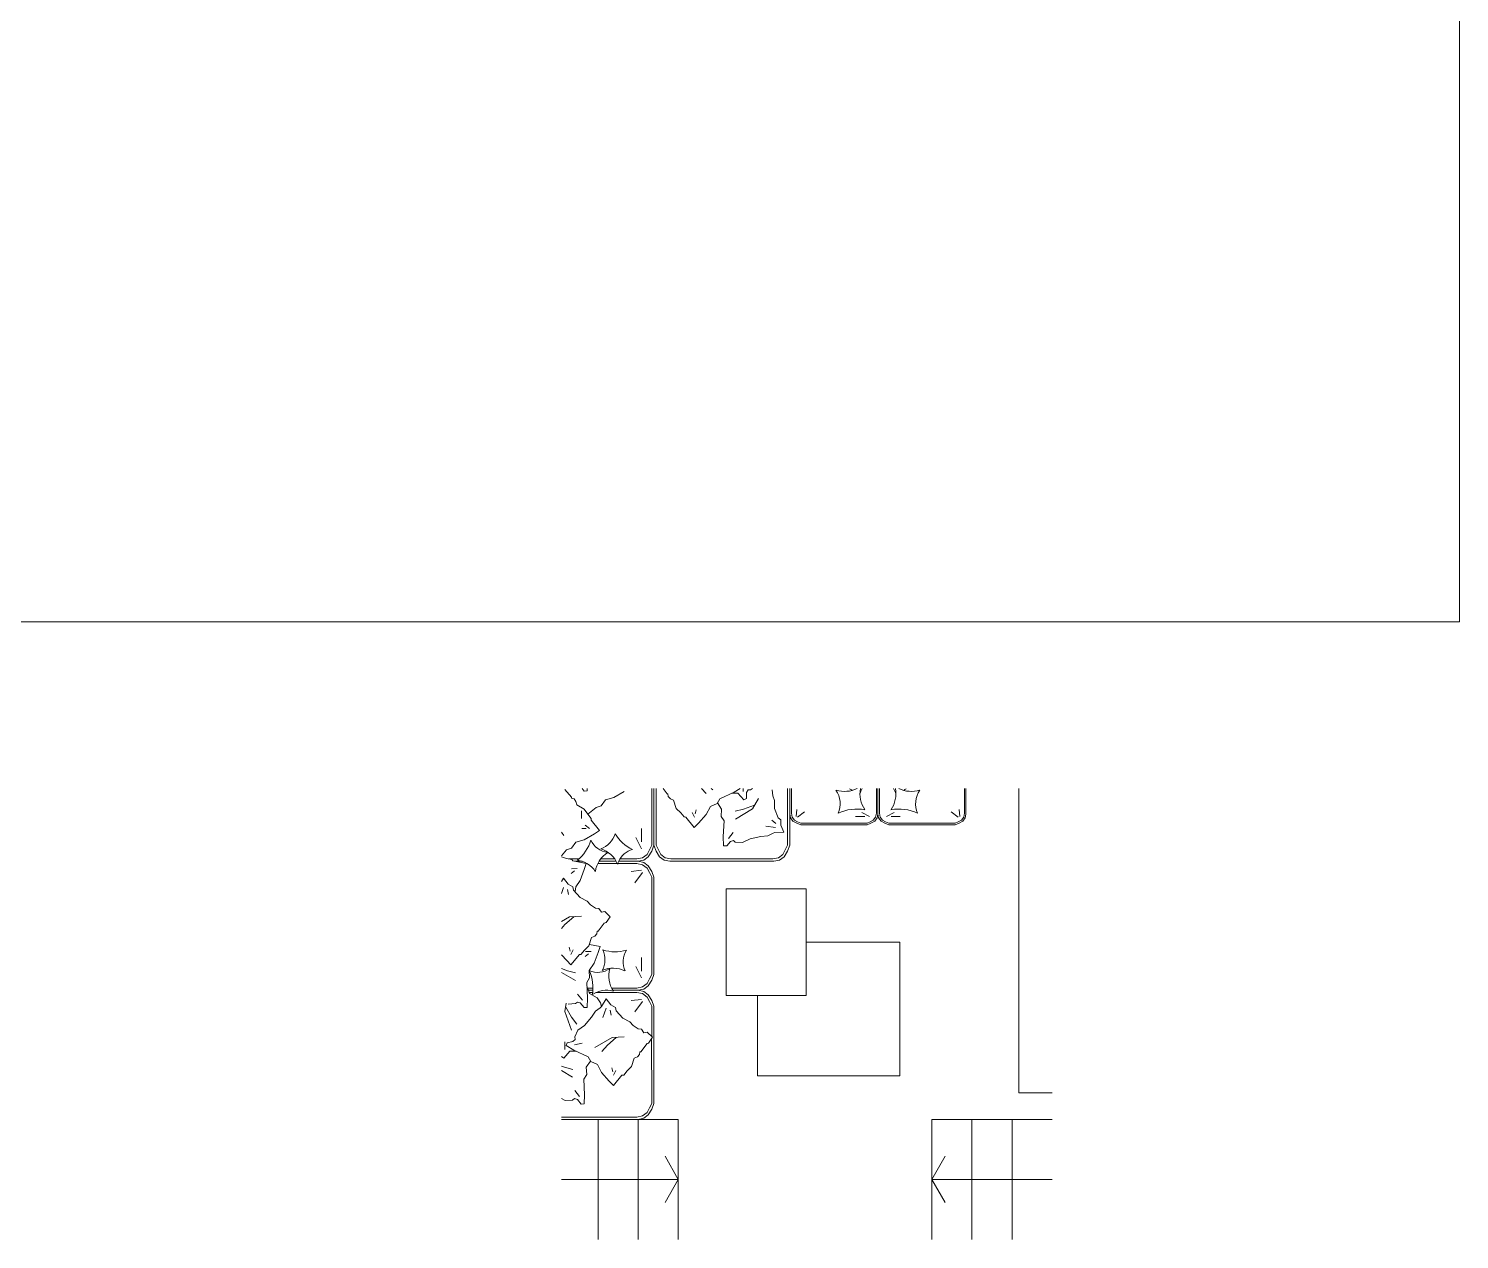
# Model space of a CAD drawing. Header units: millimetres. Extents: x 19901 to 59163, y 13732 to 30178.
# Drawn here: x 27180 to 28252, y 19085 to 19992 of the extents above; entities that cross this region are included whole.
import ezdxf

# ---------------------------------------------------------------- set-up
doc = ezdxf.new("R2010")
doc.units = ezdxf.units.MM
for name, color, linetype, lineweight in [('A-FURN', 8, 'Continuous', 13), ('PROIEZIONI', 145, 'Continuous', 13), ('Scale', 5, 'Continuous', 18)]:
    doc.layers.add(name, color=color, linetype=linetype, lineweight=lineweight)

msp = doc.modelspace()

# ---------------------------------------------------------------- linework, layer by layer
at = {"layer": 'A-FURN'}
for p, q in [((28252.1, 20899.5), (28252.1, 19547.9)), ((28252.1, 19547.9), (23218, 19547.9)), ((27582, 19422.2), (27587.1, 19416.4)), ((27596.4, 19421), (27594.9, 19422.9)), ((27598.7, 19421.2), (27596.4, 19421)), ((27598.8, 19422.9), (27598.7, 19421.2)), ((27626.4, 19420.8), (27618.8, 19416.3)), ((27647.1, 19380.4), (27647.1, 19422.9)), ((27648.8, 19380.4), (27648.8, 19422.9)), ((27648.8, 19422.9), (27648.8, 19385)), ((27650.5, 19381.9), (27650.5, 19422.9)), ((27655.7, 19422.9), (27658.6, 19419.1)), ((27684.5, 19422.9), (27687.8, 19419.2)), ((27691.6, 19422.9), (27692.9, 19422.1)), ((27698.1, 19415.3), (27708.8, 19420.3)), ((27708.8, 19420.3), (27713.3, 19422.9)), ((27715.5, 19420.7), (27715.5, 19422.9)), ((27718.1, 19420.1), (27719.3, 19422)), ((27718.1, 19415.6), (27718.1, 19420.1)), ((27719.3, 19422), (27721.2, 19422)), ((27721.2, 19422), (27722.5, 19422.9)), ((27737.8, 19417.4), (27737.3, 19421.9)), ((27748.8, 19380.4), (27748.8, 19422.9)), ((27750.5, 19380.4), (27750.5, 19422.9)), ((27750.6, 19403.8), (27750.6, 19422.9)), ((27751.7, 19404.4), (27751.7, 19422.9)), ((27751.7, 19404.4), (27751.7, 19422.9)), ((27815.4, 19422.9), (27815.4, 19404.4)), ((27815.4, 19422.9), (27815.4, 19404.4)), ((27816.5, 19403.8), (27816.5, 19422.9)), ((27816.5, 19403.8), (27816.5, 19422.9)), ((27816.5, 19403.8), (27816.5, 19422.9)), ((27816.5, 19403.8), (27816.5, 19422.9)), ((27817.7, 19422.9), (27817.7, 19404.4)), ((27817.7, 19422.9), (27817.7, 19404.4)), ((27881.4, 19404.4), (27881.4, 19422.9)), ((27881.4, 19404.4), (27881.4, 19422.9)), ((27882.5, 19422.9), (27882.5, 19403.8)), ((27922, 19422.9), (27922, 19195)), ((27587.1, 19416.4), (27587.1, 19415.8)), ((27587.1, 19415.8), (27589, 19415.2)), ((27589, 19415.2), (27590.3, 19413.2)), ((27590.3, 19413.2), (27590.9, 19410.7)), ((27590.9, 19410.7), (27596.6, 19407.5)), ((27609.2, 19410), (27605.4, 19408.7)), ((27612.4, 19414.4), (27609.2, 19410)), ((27618.8, 19416.3), (27612.4, 19414.4)), ((27658.6, 19419.1), (27659.2, 19419)), ((27659.2, 19419), (27659.5, 19417)), ((27659.5, 19417), (27661.1, 19415.3)), ((27661.1, 19415.3), (27663.5, 19414.2)), ((27663.5, 19414.2), (27665.5, 19408)), ((27688, 19403.6), (27691.1, 19409.5)), ((27691.1, 19409.5), (27696.1, 19411.8)), ((27696.1, 19411.8), (27698.1, 19415.3)), ((27696.3, 19412.2), (27699.5, 19407.5)), ((27708.8, 19419.5), (27707, 19419.5)), ((27711.7, 19419.5), (27708.8, 19419.5)), ((27711.7, 19419.5), (27716.1, 19414.4)), ((27724, 19410.6), (27715.8, 19407.4)), ((27716.1, 19414.4), (27718.1, 19415.6)), ((27727.2, 19415.4), (27722.5, 19407.7)), ((27739.1, 19413.9), (27737.8, 19417.4)), ((27739.2, 19408.1), (27739.1, 19413.9)), ((27594.6, 19400.4), (27594.6, 19406.2)), ((27596.6, 19407.5), (27599.2, 19403.7)), ((27605.4, 19408.7), (27599.2, 19403.7)), ((27599.2, 19403.7), (27601.7, 19400.5)), ((27601.7, 19400.5), (27601.7, 19399.2)), ((27601.7, 19399.2), (27608.1, 19391.6)), ((27665.5, 19408), (27668.8, 19404.8)), ((27668.8, 19404.8), (27671.4, 19401.7)), ((27671.4, 19401.7), (27672.7, 19401.4)), ((27672.7, 19401.4), (27679, 19393.7)), ((27679.2, 19401.4), (27677.3, 19405.1)), ((27679.7, 19403.9), (27680.3, 19407.1)), ((27682.2, 19397), (27688, 19403.6)), ((27699.5, 19407.5), (27699.1, 19402.1)), ((27699.1, 19402.1), (27701.3, 19398.7)), ((27701.3, 19398.7), (27700.7, 19386.9)), ((27715.8, 19407.4), (27709.6, 19405.9)), ((27722.5, 19407.7), (27709.8, 19400)), ((27740, 19396.8), (27737, 19399.2)), ((27741.8, 19401.1), (27739.2, 19408.1)), ((27743.8, 19399.5), (27741.8, 19401.1)), ((27743.7, 19395.4), (27743.8, 19399.5)), ((27751.1, 19400.9), (27750.6, 19403.8)), ((27751.1, 19400.9), (27750.6, 19403.8)), ((27752.9, 19398.6), (27751.1, 19400.9)), ((27752.9, 19398.6), (27751.1, 19400.9)), ((27752.3, 19401.5), (27751.7, 19404.4)), ((27752.3, 19401.5), (27751.7, 19404.4)), ((27754, 19399.2), (27752.3, 19401.5)), ((27754, 19399.2), (27752.3, 19401.5)), ((27755.8, 19396.9), (27752.9, 19398.6)), ((27755.8, 19396.9), (27752.9, 19398.6)), ((27756.4, 19398), (27754, 19399.2)), ((27756.4, 19398), (27754, 19399.2)), ((27755.2, 19402.1), (27755.8, 19407.3)), ((27755.2, 19402.1), (27755.8, 19407.3)), ((27756.4, 19401.5), (27761.6, 19405.5)), ((27756.4, 19401.5), (27761.6, 19405.5)), ((27806.7, 19402.1), (27799.8, 19402.1)), ((27806.7, 19402.1), (27799.8, 19402.1)), ((27810.2, 19402.1), (27804.4, 19405)), ((27810.2, 19402.1), (27804.4, 19405)), ((27813.1, 19399.2), (27810.8, 19398)), ((27813.1, 19399.2), (27810.8, 19398)), ((27814.2, 19398.6), (27811.3, 19396.9)), ((27814.2, 19398.6), (27811.3, 19396.9)), ((27814.8, 19401.5), (27813.1, 19399.2)), ((27814.8, 19401.5), (27813.1, 19399.2)), ((27816, 19400.9), (27814.2, 19398.6)), ((27816, 19400.9), (27814.2, 19398.6)), ((27815.4, 19404.4), (27814.8, 19401.5)), ((27815.4, 19404.4), (27814.8, 19401.5)), ((27816, 19400.9), (27816.5, 19403.8)), ((27816, 19400.9), (27816.5, 19403.8)), ((27817.1, 19400.9), (27816.5, 19403.8)), ((27817.1, 19400.9), (27816.5, 19403.8)), ((27817.1, 19400.9), (27818.9, 19398.6)), ((27817.1, 19400.9), (27818.9, 19398.6)), ((27817.7, 19404.4), (27818.3, 19401.5)), ((27817.7, 19404.4), (27818.3, 19401.5)), ((27818.3, 19401.5), (27820, 19399.2)), ((27818.3, 19401.5), (27820, 19399.2)), ((27818.9, 19398.6), (27821.8, 19396.9)), ((27818.9, 19398.6), (27821.8, 19396.9)), ((27820, 19399.2), (27822.3, 19398)), ((27820, 19399.2), (27822.3, 19398)), ((27822.9, 19402.1), (27828.7, 19405)), ((27822.9, 19402.1), (27828.7, 19405)), ((27826.4, 19402.1), (27833.3, 19402.1)), ((27826.4, 19402.1), (27833.3, 19402.1)), ((27876.7, 19401.5), (27871.5, 19405.5)), ((27876.7, 19401.5), (27871.5, 19405.5)), ((27876.7, 19398), (27879.1, 19399.2)), ((27876.7, 19398), (27879.1, 19399.2)), ((27877.9, 19402.1), (27877.3, 19407.3)), ((27877.9, 19402.1), (27877.3, 19407.3)), ((27877.3, 19396.9), (27880.2, 19398.6)), ((27877.3, 19396.9), (27880.2, 19398.6)), ((27879.1, 19399.2), (27880.8, 19401.5)), ((27879.1, 19399.2), (27880.8, 19401.5)), ((27880.2, 19398.6), (27881.9, 19400.9)), ((27880.2, 19398.6), (27881.9, 19400.9)), ((27880.8, 19401.5), (27881.4, 19404.4)), ((27880.8, 19401.5), (27881.4, 19404.4)), ((27881.9, 19400.9), (27882.5, 19403.8)), ((27579.5, 19390.2), (27581.4, 19387.8)), ((27597.9, 19392.9), (27594.7, 19392.9)), ((27604.3, 19389.1), (27596.6, 19384.6)), ((27600.5, 19392.9), (27597.3, 19395.4)), ((27608.1, 19391.6), (27604.3, 19389.1)), ((27639.4, 19382.9), (27639.4, 19393.1)), ((27679, 19393.7), (27682.2, 19397)), ((27704.5, 19385.4), (27708.1, 19389.9)), ((27728.8, 19387.1), (27734.1, 19387.6)), ((27739.8, 19393.7), (27732.5, 19394.7)), ((27734.1, 19387.6), (27738, 19389.4)), ((27738, 19389.4), (27739.3, 19390)), ((27739.3, 19390), (27746.1, 19390.2)), ((27746.1, 19390.2), (27743.7, 19395.4)), ((27758.7, 19395.7), (27755.8, 19396.9)), ((27758.7, 19395.7), (27755.8, 19396.9)), ((27758.7, 19396.9), (27756.4, 19398)), ((27758.7, 19396.9), (27756.4, 19398)), ((27808.4, 19396.9), (27758.7, 19396.9)), ((27808.4, 19396.9), (27758.7, 19396.9)), ((27808.4, 19395.7), (27758.7, 19395.7)), ((27808.4, 19395.7), (27758.7, 19395.7)), ((27808.4, 19395.7), (27758.7, 19395.7)), ((27808.4, 19395.7), (27758.7, 19395.7)), ((27810.8, 19398), (27808.4, 19396.9)), ((27810.8, 19398), (27808.4, 19396.9)), ((27811.3, 19396.9), (27808.4, 19395.7)), ((27811.3, 19396.9), (27808.4, 19395.7)), ((27821.8, 19396.9), (27824.7, 19395.7)), ((27821.8, 19396.9), (27824.7, 19395.7)), ((27822.3, 19398), (27824.7, 19396.9)), ((27822.3, 19398), (27824.7, 19396.9)), ((27824.7, 19396.9), (27874.4, 19396.9)), ((27824.7, 19396.9), (27874.4, 19396.9)), ((27824.7, 19395.7), (27874.4, 19395.7)), ((27824.7, 19395.7), (27874.4, 19395.7)), ((27824.7, 19395.7), (27874.4, 19395.7)), ((27824.7, 19395.7), (27874.4, 19395.7)), ((27874.4, 19396.9), (27876.7, 19398)), ((27874.4, 19396.9), (27876.7, 19398)), ((27874.4, 19395.7), (27877.3, 19396.9)), ((27874.4, 19395.7), (27877.3, 19396.9)), ((27583.3, 19377), (27579.5, 19372.6)), ((27587.1, 19378.2), (27583.3, 19377)), ((27590.3, 19382.7), (27587.1, 19378.2)), ((27596.6, 19384.6), (27590.3, 19382.7)), ((27639.4, 19377.8), (27635.2, 19386.3)), ((27643.7, 19373.6), (27645.4, 19377)), ((27645.4, 19377), (27647.1, 19380.4)), ((27647.1, 19376.1), (27648.8, 19380.4)), ((27648.8, 19385), (27648.8, 19380.8)), ((27650.5, 19376.1), (27648.8, 19380.4)), ((27650.5, 19380.4), (27650.5, 19381.9)), ((27652.2, 19377), (27650.5, 19380.4)), ((27653.9, 19373.6), (27652.2, 19377)), ((27700.7, 19386.9), (27701, 19380.1)), ((27701, 19380.1), (27703.3, 19379.9)), ((27703.3, 19379.9), (27706.1, 19383.3)), ((27706.1, 19383.3), (27708.3, 19384)), ((27708.3, 19384), (27709.7, 19382.8)), ((27709.7, 19382.8), (27715.2, 19382.5)), ((27715.2, 19382.5), (27720.8, 19385.3)), ((27720.8, 19385.3), (27728.8, 19387.1)), ((27745.4, 19373.6), (27747.1, 19377)), ((27747.1, 19377), (27748.8, 19380.4)), ((27748.8, 19376.1), (27750.5, 19380.4)), ((27579.5, 19371.8), (27583.3, 19370.6)), ((27583.3, 19370.6), (27587.3, 19369.7)), ((27585.1, 19370.2), (27592.5, 19370.2)), ((27587.3, 19369.7), (27588.1, 19368.7)), ((27588.1, 19368.7), (27597.9, 19366.8)), ((27595.1, 19368.5), (27589.3, 19368.5)), ((27597.9, 19366.8), (27596.5, 19362.4)), ((27598.8, 19366.8), (27597.9, 19366.8)), ((27636, 19366.8), (27606.7, 19366.8)), ((27620.5, 19368.5), (27607.6, 19368.5)), ((27620.5, 19368.5), (27607.6, 19368.5)), ((27608.8, 19370.2), (27619.5, 19370.2)), ((27636.9, 19368.5), (27622.3, 19368.5)), ((27635.2, 19368.5), (27622.3, 19368.5)), ((27623.2, 19370.2), (27636, 19370.2)), ((27636, 19370.2), (27640.3, 19371)), ((27640.3, 19365.9), (27636, 19366.8)), ((27641.1, 19369.3), (27636.9, 19368.5)), ((27641.1, 19367.6), (27636.9, 19368.5)), ((27640.3, 19371), (27643.7, 19373.6)), ((27641.1, 19369.3), (27644.5, 19371.9)), ((27644.5, 19365.1), (27641.1, 19367.6)), ((27644.5, 19371.9), (27647.1, 19376.1)), ((27653, 19371.9), (27650.5, 19376.1)), ((27656.4, 19369.3), (27653, 19371.9)), ((27657.2, 19371), (27653.9, 19373.6)), ((27656.4, 19369.3), (27660.6, 19368.5)), ((27661.5, 19370.2), (27657.2, 19371)), ((27738.6, 19368.5), (27660.6, 19368.5)), ((27699.6, 19370.2), (27661.5, 19370.2)), ((27699.6, 19370.2), (27737.8, 19370.2)), ((27737.8, 19370.2), (27742, 19371)), ((27742.9, 19369.3), (27738.6, 19368.5)), ((27742, 19371), (27745.4, 19373.6)), ((27742.9, 19369.3), (27746.3, 19371.9)), ((27746.3, 19371.9), (27748.8, 19376.1)), ((27579.5, 19353.2), (27581.1, 19355.8)), ((27581.1, 19355.8), (27584.5, 19351.3)), ((27589.2, 19361.4), (27586.7, 19359.4)), ((27591.2, 19363), (27587.1, 19362.9)), ((27596.5, 19362.4), (27593.4, 19354.1)), ((27639.4, 19361.7), (27631.8, 19360.8)), ((27640.3, 19360), (27634.4, 19352.4)), ((27643.7, 19363.4), (27640.3, 19365.9)), ((27645.4, 19360), (27643.7, 19363.4)), ((27647.1, 19360.8), (27644.5, 19365.1)), ((27647.1, 19356.6), (27645.4, 19360)), ((27648.8, 19356.6), (27647.1, 19360.8)), ((27647.1, 19283.7), (27647.1, 19356.6)), ((27648.8, 19283.7), (27648.8, 19356.6)), ((27581.1, 19348.7), (27579.5, 19344.2)), ((27584, 19347.3), (27584.7, 19343.6)), ((27584.5, 19351.3), (27588.1, 19349.4)), ((27588.1, 19349.4), (27588.6, 19346.9)), ((27588.6, 19346.9), (27593.6, 19341.4)), ((27590.2, 19349.4), (27589.7, 19345.8)), ((27593.4, 19354.1), (27590.2, 19349.4)), ((27702.9, 19347.8), (27702.9, 19267.8)), ((27762.9, 19347.8), (27702.9, 19347.8)), ((27762.9, 19267.8), (27762.9, 19347.8)), ((27593.6, 19341.4), (27598.7, 19338.5)), ((27598.7, 19338.5), (27601.2, 19335.8)), ((27601.2, 19335.8), (27604.9, 19333.2)), ((27585.4, 19326.8), (27579.5, 19323.3)), ((27588.7, 19326.8), (27582, 19321)), ((27594.4, 19327.3), (27585.4, 19326.8)), ((27604.9, 19333.2), (27607.5, 19333.1)), ((27607.5, 19333.1), (27609.4, 19330.2)), ((27609.4, 19330.2), (27611.9, 19330.7)), ((27611.9, 19330.7), (27615.9, 19326.9)), ((27615.9, 19326.9), (27612.9, 19322.5)), ((27582, 19321), (27579.5, 19318.2)), ((27604.4, 19312.4), (27602.1, 19311.3)), ((27606.1, 19314), (27604.4, 19312.4)), ((27606.3, 19316), (27606.1, 19314)), ((27607, 19316.1), (27606.3, 19316)), ((27611.6, 19322.2), (27607, 19316.1)), ((27612.9, 19322.5), (27611.6, 19322.2)), ((27585.9, 19301), (27585.3, 19304.1)), ((27586.4, 19298.5), (27588.3, 19302.1)), ((27596.8, 19301.8), (27594.1, 19298.7)), ((27600, 19305.1), (27596.8, 19301.8)), ((27602.1, 19311.3), (27600, 19305.1)), ((27600.4, 19306.2), (27608.5, 19304.6)), ((27608.5, 19304.6), (27607.1, 19300.2)), ((27762.9, 19307.8), (27832.9, 19307.8)), ((27832.9, 19307.8), (27832.9, 19207.8)), ((27583.4, 19294), (27579.5, 19298.4)), ((27586.6, 19290.8), (27583.4, 19294)), ((27592.9, 19298.5), (27586.6, 19290.8)), ((27594.1, 19298.7), (27592.9, 19298.5)), ((27599.7, 19299.2), (27597.3, 19297.2)), ((27601.7, 19300.8), (27597.6, 19300.8)), ((27604, 19292), (27600.2, 19286.5)), ((27607.1, 19300.2), (27604, 19292)), ((27639.4, 19286.2), (27639.4, 19296.4)), ((27579.5, 19288), (27583.9, 19286.4)), ((27579.5, 19285.2), (27589.9, 19279)), ((27583.9, 19286.4), (27590.1, 19284.8)), ((27600.6, 19281), (27598.4, 19277.6)), ((27600.2, 19286.5), (27600.6, 19281)), ((27639.4, 19281.1), (27635.2, 19289.6)), ((27643.7, 19276.9), (27645.4, 19280.3)), ((27645.4, 19280.3), (27647.1, 19283.7)), ((27647.1, 19279.4), (27648.8, 19283.7)), ((27598.4, 19277.6), (27599, 19265.8)), ((27598.6, 19273.9), (27599.8, 19272)), ((27598.8, 19273.5), (27603.1, 19273.5)), ((27599.8, 19272), (27600.5, 19269.4)), ((27603, 19271.8), (27599.9, 19271.8)), ((27603, 19271.8), (27599.9, 19271.8)), ((27602.8, 19270.1), (27600.3, 19270.1)), ((27636, 19270.1), (27605.3, 19270.1)), ((27617, 19273.5), (27636, 19273.5)), ((27636.9, 19271.8), (27617.9, 19271.8)), ((27636.9, 19271.8), (27617.9, 19271.8)), ((27636, 19273.5), (27640.3, 19274.4)), ((27640.3, 19269.3), (27636, 19270.1)), ((27641.1, 19272.7), (27636.9, 19271.8)), ((27641.1, 19271), (27636.9, 19271.8)), ((27640.3, 19274.4), (27643.7, 19276.9)), ((27641.1, 19272.7), (27644.5, 19275.2)), ((27644.5, 19268.4), (27641.1, 19271)), ((27644.5, 19275.2), (27647.1, 19279.4)), ((27582.9, 19262.2), (27582, 19256)), ((27582.7, 19259.2), (27587.1, 19251.6)), ((27590, 19261.8), (27584.5, 19261.4)), ((27591.4, 19263), (27590, 19261.8)), ((27593.6, 19262.3), (27591.4, 19263)), ((27595.2, 19264.4), (27591.6, 19268.8)), ((27596.4, 19258.8), (27593.6, 19262.3)), ((27598.7, 19259), (27596.4, 19258.8)), ((27599, 19265.8), (27598.7, 19259)), ((27600.5, 19269.4), (27606.2, 19266.2)), ((27606.2, 19266.2), (27608.8, 19262.4)), ((27608.5, 19258.7), (27609.6, 19259.6)), ((27608.8, 19262.4), (27609.6, 19259.6)), ((27609.6, 19259.6), (27613, 19265.4)), ((27613, 19265.4), (27616.5, 19260.9)), ((27616.5, 19260.9), (27620.1, 19259)), ((27620.1, 19259), (27620.6, 19256.5)), ((27639.4, 19265), (27631.8, 19264.2)), ((27640.3, 19263.3), (27634.4, 19255.7)), ((27643.7, 19266.7), (27640.3, 19269.3)), ((27645.4, 19263.3), (27643.7, 19266.7)), ((27647.1, 19264.2), (27644.5, 19268.4)), ((27647.1, 19259.9), (27645.4, 19263.3)), ((27648.8, 19259.9), (27647.1, 19264.2)), ((27647.1, 19241.5), (27647.1, 19259.9)), ((27648.8, 19239.9), (27648.8, 19259.9)), ((27702.9, 19267.8), (27762.9, 19267.8)), ((27726.4, 19207.8), (27726.4, 19267.8)), ((27582, 19256), (27587.1, 19242)), ((27587.1, 19251.6), (27590.9, 19246.5)), ((27596.8, 19245.4), (27602.1, 19251.6)), ((27602.1, 19251.6), (27605.1, 19256.1)), ((27605.1, 19256.1), (27608.5, 19258.7)), ((27613.1, 19258.3), (27610.6, 19251.3)), ((27616, 19256.9), (27616.7, 19253.2)), ((27620.6, 19256.5), (27625.5, 19251)), ((27625.5, 19251), (27630.7, 19248.1)), ((27630.7, 19248.1), (27633.1, 19245.4)), ((27589.4, 19236.8), (27591.7, 19241.8)), ((27591.7, 19241.8), (27596.8, 19245.4)), ((27633.1, 19245.4), (27636.9, 19242.9)), ((27636.9, 19242.9), (27639.5, 19242.7)), ((27639.5, 19242.7), (27641.3, 19239.8)), ((27641.3, 19239.8), (27643.8, 19240.3)), ((27643.8, 19240.3), (27647.8, 19236.6)), ((27647.1, 19241.5), (27647.2, 19237.2)), ((27648.8, 19239.9), (27648.8, 19191.3)), ((27582, 19227.4), (27582, 19233.1)), ((27582.9, 19230.4), (27583.8, 19232.5)), ((27588.7, 19227), (27582.9, 19230.4)), ((27583.8, 19232.5), (27588.1, 19233.3)), ((27588.1, 19233.3), (27589.8, 19235)), ((27599.4, 19221.9), (27588.7, 19227)), ((27589.3, 19231), (27594.9, 19232.1)), ((27589.8, 19235), (27589.4, 19236.8)), ((27617.4, 19236.5), (27604.6, 19228.8)), ((27614, 19230.6), (27609.7, 19225.9)), ((27620.6, 19236.4), (27614, 19230.6)), ((27626.4, 19236.9), (27617.4, 19236.5)), ((27643.6, 19231.8), (27638.9, 19225.7)), ((27644.8, 19232.1), (27643.6, 19231.8)), ((27647.8, 19236.6), (27644.8, 19232.1)), ((27647.1, 19188.6), (27647, 19235.4)), ((27581.4, 19221), (27579.5, 19222.3)), ((27585.8, 19226.1), (27581.4, 19221)), ((27585.8, 19226.1), (27588.7, 19226.1)), ((27588.7, 19226.1), (27590.5, 19226.1)), ((27601.2, 19218.8), (27598.1, 19214.2)), ((27601.4, 19218.4), (27599.4, 19221.9)), ((27606.4, 19216.2), (27601.4, 19218.4)), ((27609.5, 19210.3), (27606.4, 19216.2)), ((27634, 19220.9), (27632, 19214.7)), ((27636.4, 19222), (27634, 19220.9)), ((27638, 19223.6), (27636.4, 19222)), ((27638.3, 19225.6), (27638, 19223.6)), ((27638.9, 19225.7), (27638.3, 19225.6)), ((27579.5, 19214.9), (27581.8, 19214.1)), ((27579.5, 19211.6), (27587.8, 19206.7)), ((27581.8, 19214.1), (27587.9, 19212.5)), ((27598.4, 19208.7), (27596.2, 19205.3)), ((27596.2, 19205.3), (27596.8, 19193.5)), ((27598.1, 19214.2), (27598.4, 19208.7)), ((27615.3, 19203.6), (27609.5, 19210.3)), ((27617.9, 19210.6), (27617.3, 19213.7)), ((27618.4, 19208.1), (27620.2, 19211.7)), ((27624.8, 19208.1), (27618.6, 19200.4)), ((27626.1, 19208.3), (27624.8, 19208.1)), ((27628.7, 19211.4), (27626.1, 19208.3)), ((27632, 19214.7), (27628.7, 19211.4)), ((27832.9, 19207.8), (27726.4, 19207.8)), ((27593, 19192.1), (27589.4, 19196.6)), ((27618.6, 19200.4), (27615.3, 19203.6)), ((27947, 19195), (27922, 19195)), ((27582.3, 19189.1), (27579.5, 19190.6)), ((27587.8, 19189.5), (27582.3, 19189.1)), ((27589.3, 19190.7), (27587.8, 19189.5)), ((27591.5, 19190), (27589.3, 19190.7)), ((27594.3, 19186.5), (27591.5, 19190)), ((27596.6, 19186.8), (27594.3, 19186.5)), ((27596.8, 19193.5), (27596.6, 19186.8)), ((27645.4, 19183.6), (27647.1, 19187)), ((27647.1, 19187), (27647.1, 19188.6)), ((27647.1, 19182.8), (27648.8, 19187)), ((27648.8, 19191.3), (27648.8, 19187)), ((27597.9, 19176.8), (27579.5, 19176.8)), ((27579.5, 19175.1), (27636.9, 19175.1)), ((27597.9, 19176.8), (27636, 19176.8)), ((27636, 19176.8), (27640.3, 19177.7)), ((27641.1, 19176), (27636.9, 19175.1)), ((27640.3, 19177.7), (27643.7, 19180.2)), ((27641.1, 19176), (27644.5, 19178.5)), ((27643.7, 19180.2), (27645.4, 19183.6)), ((27644.5, 19178.5), (27647.1, 19182.8))]:
    msp.add_line(p, q, dxfattribs=at)
at = {"layer": 'A-FURN', "linetype": 'Continuous'}
for centre, radius, start, end in [((27791.6, 19442.8), 22, 253.0703, 295.1696), ((27770.7, 19411.6), 17.6, 336.0775, 35.0986), ((27770.7, 19411.6), 17.6, 336.0775, 35.0986), ((27784.3, 19405.2), 20.8, 51.6102, 57.9744), ((27823.9, 19418.9), 20.8, 168.9493, 214.3637), ((27823.9, 19412.1), 22, 150.401, 161.7639), ((27823.9, 19412.1), 22, 150.401, 161.7639), ((27809.2, 19418.9), 20.8, 325.6363, 11.0507), ((27809.1, 19412.1), 22, 18.2361, 29.599), ((27809.1, 19412.1), 22, 18.2361, 29.599), ((27841.5, 19442.8), 22, 244.8304, 286.9297), ((27848.8, 19405.2), 20.8, 122.0256, 128.3898), ((27862.4, 19411.6), 17.6, 144.9014, 203.9225), ((27862.4, 19411.6), 17.6, 144.9014, 203.9225), ((27801, 19374.5), 33.1, 79.9717, 115.2093), ((27801, 19374.5), 33.1, 79.9717, 115.2093), ((27832.1, 19374.5), 33.1, 64.7907, 100.0283), ((27832.1, 19374.5), 33.1, 64.7907, 100.0283), ((27602.8, 19394.4), 17.7, 290.5105, 342.2779), ((27644.2, 19403.2), 28.3, 209.8966, 246.0271), ((27572.9, 19392.6), 29.8, 308.4643, 343.7018), ((27615.9, 19390.8), 15.8, 204.5701, 263.5911), ((27603.2, 19359), 19.7, 21.8692, 72.9558), ((27636.8, 19362), 15.8, 104.8763, 155.7609), ((27589.1, 19350.7), 18.7, 32.6286, 82.8563), ((27624.5, 19358.3), 19.7, 121.5629, 172.6493), ((27636.8, 19362), 15.8, 155.7609, 163.8975), ((27594.4, 19294.9), 17.7, 332.018, 23.7853), ((27619.6, 19328.9), 28.3, 251.4041, 287.5346), ((27641.4, 19293.1), 15.8, 146.3838, 205.405), ((27606.7, 19301), 15.8, 246.0775, 305.0986), ((27573.3, 19273.8), 29.8, 349.9717, 25.2093), ((27618.2, 19268.7), 19.7, 63.3767, 114.4632), ((27634.7, 19282.3), 19.7, 163.0703, 214.1568), ((27613.2, 19253.1), 18.7, 74.136, 124.3637)]:
    msp.add_arc(centre, radius, start, end, dxfattribs=at)
at = {"layer": 'PROIEZIONI'}
for p, q in [((27667, 19130.1), (27657.1, 19147.5)), ((27857, 19130.1), (27866.9, 19147.5)), ((27667, 19130.1), (27579.5, 19130.1)), ((27667, 19130.1), (27657.1, 19112.8)), ((27857, 19130.1), (27866.9, 19112.8)), ((27857, 19130.1), (27947, 19130.1))]:
    msp.add_line(p, q, dxfattribs=at)
at = {"layer": 'Scale'}
for p, q in [((27667, 19175.1), (27579.5, 19175.1)), ((27607, 19175.1), (27607, 19085.1)), ((27637, 19175.1), (27637, 19085.1)), ((27667, 19175.1), (27667, 19085.1)), ((27947, 19175.1), (27857, 19175.1)), ((27857, 19175.1), (27857, 19085.1)), ((27887, 19175.1), (27887, 19085.1)), ((27917, 19175.1), (27917, 19085.1))]:
    msp.add_line(p, q, dxfattribs=at)

doc.saveas('drawing.dxf')
